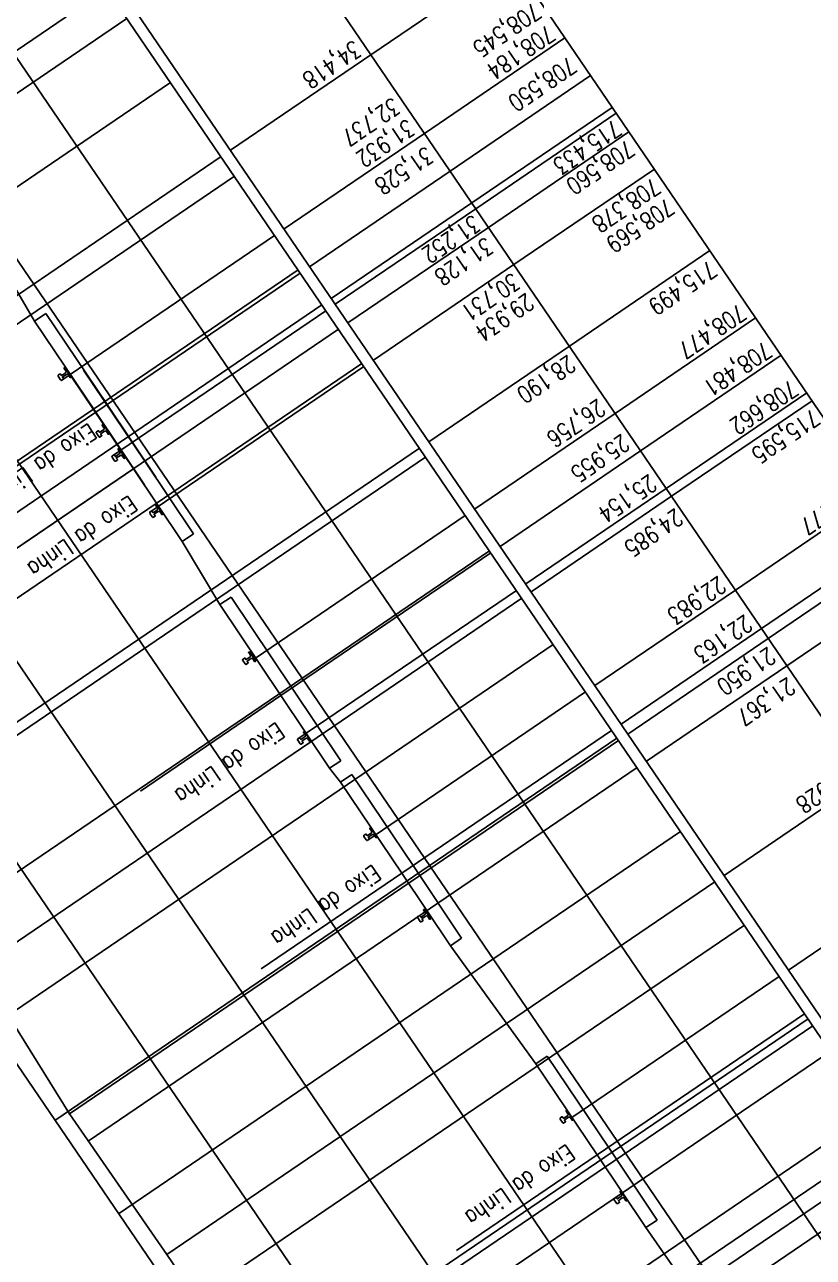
# Model space of a CAD drawing. Header units: metres. Extents: x 298520 to 308411, y 7433745 to 7450750.
# Drawn here: x 308134.03 to 308147.95, y 7433903.44 to 7433925.2 of the extents above; entities that cross this region are included whole.
import ezdxf

# ---------------------------------------------------------------- set-up
doc = ezdxf.new("R2010")
doc.units = ezdxf.units.M
doc.header["$LTSCALE"] = 10
doc.linetypes.add('CONTINUO', pattern=[0])
doc.linetypes.add('TRACO-PONTO', pattern=[9.4, 8, -0.7, 0, -0.7])
doc.layers.get('0').update_dxf_attribs({"color": 45})
doc.layers.add('_PT_SECAO', color=45, linetype='CONTINUO')
doc.layers.add('PERFIL_VIADUTO', color=45, linetype='CONTINUO')
doc.styles.add('ROMANS', font='romans', dxfattribs={"height": 0.2})
doc.styles.get("Standard").update_dxf_attribs({"font": 'simplex.shx'})

# ---------------------------------------------------------------- blocks, each defined once
blk = doc.blocks.new('SIMB_PONTO')
at = {"color": 0}
blk.add_point((0, 0), dxfattribs=at)
for tag in ['desc:', 'cota:', 'pto:']:
    blk.add_attdef(tag, (0, 0), '', height=1)

msp = doc.modelspace()

# ---------------------------------------------------------------- linework, layer by layer
at = {"layer": 'PERFIL_VIADUTO', "linetype": 'CONTINUO', "flags": 128}
for points in [[(308162.732, 7433896.815), (308138.706, 7433932.119)], [(308160.252, 7433895.127), (308136.226, 7433930.431)], [(308157.772, 7433893.44), (308133.746, 7433928.743)], [(308156.864, 7433894.418), (308133.918, 7433928.134)], [(308155.21, 7433893.293), (308132.265, 7433927.009)], [(308140.145, 7433924.673), (308142.625, 7433926.36)], [(308135.484, 7433925.833), (308125.564, 7433919.082)], [(308153.557, 7433892.168), (308130.612, 7433925.884)], [(308135.288, 7433918.36), (308135.288, 7433918.36), (308134.208, 7433919.967), (308131.08, 7433925.336), (308130.787, 7433925.865)], [(308126.469, 7433918.935), (308135.839, 7433925.312)], [(308141.091, 7433923.283), (308143.571, 7433924.971)], [(308151.903, 7433891.043), (308128.958, 7433924.759)], [(308137.665, 7433922.985), (308140.145, 7433924.673)], [(308141.544, 7433922.617), (308144.024, 7433924.305)], [(308136.609, 7433924.18), (308126.689, 7433917.429)], [(308150.25, 7433889.917), (308127.305, 7433923.633)], [(308141.926, 7433922.055), (308144.406, 7433923.743)], [(308141.996, 7433921.953), (308144.476, 7433923.641)], [(308138.611, 7433921.595), (308141.091, 7433923.283)], [(308142.219, 7433921.624), (308144.699, 7433923.312)], [(308128.095, 7433916.472), (308137.499, 7433922.872)], [(308148.597, 7433888.792), (308125.651, 7433922.508)], [(308137.735, 7433922.527), (308127.814, 7433915.775)], [(308139.063, 7433920.929), (308141.544, 7433922.617)], [(308142.668, 7433920.966), (308145.148, 7433922.653)], [(308139.446, 7433920.367), (308141.926, 7433922.055)], [(308139.516, 7433920.265), (308141.996, 7433921.953)], [(308139.739, 7433919.937), (308142.219, 7433921.624)], [(308146.673, 7433888.965), (308145.284, 7433890.804), (308143.496, 7433893.337), (308141.758, 7433895.864), (308140.037, 7433898.403), (308138.274, 7433900.943), (308136.545, 7433903.486), (308134.822, 7433905.969), (308133.221, 7433908.55), (308131.497, 7433911.254), (308129.829, 7433913.822), (308128.095, 7433916.472), (308126.469, 7433918.935), (308124.801, 7433921.491)], [(308134.688, 7433918.925), (308138.445, 7433921.482)], [(308146.943, 7433887.667), (308123.998, 7433921.383)], [(308143.649, 7433919.524), (308146.129, 7433921.212)], [(308140.188, 7433919.278), (308142.668, 7433920.966)], [(308138.86, 7433920.873), (308128.939, 7433914.122)], [(308135.288, 7433918.36), (308138.898, 7433920.817)], [(308129.829, 7433913.822), (308139.281, 7433920.255)], [(308134.407, 7433920.1), (308134.208, 7433919.967)], [(308135.488, 7433918.493), (308134.407, 7433920.1)], [(308135.581, 7433917.587), (308139.35, 7433920.152)], [(308134.208, 7433919.967), (308135.288, 7433918.36)], [(308144.456, 7433918.338), (308146.936, 7433920.026)], [(308130.113, 7433913.385), (308139.574, 7433919.824)], [(308141.169, 7433917.836), (308143.649, 7433919.524)], [(308139.985, 7433919.22), (308130.065, 7433912.468)], [(308144.906, 7433917.676), (308147.387, 7433919.364)], [(308134.63, 7433919.018), (308134.628, 7433919.017), (308134.627, 7433919.015), (308134.626, 7433919.014), (308134.625, 7433919.013), (308134.624, 7433919.011), (308134.623, 7433919.01), (308134.623, 7433919.008), (308134.622, 7433919.006), (308134.622, 7433919.005), (308134.622, 7433919.003), (308134.622, 7433919.001), (308134.622, 7433918.999), (308134.623, 7433918.998), (308134.624, 7433918.996), (308134.624, 7433918.995)], [(308134.625, 7433918.993), (308134.666, 7433918.932)], [(308134.63, 7433919.018), (308134.655, 7433919.034)], [(308134.664, 7433919.033), (308134.664, 7433919.033), (308134.664, 7433919.034), (308134.663, 7433919.034), (308134.663, 7433919.034), (308134.662, 7433919.035), (308134.661, 7433919.035), (308134.661, 7433919.035), (308134.66, 7433919.035), (308134.659, 7433919.036), (308134.659, 7433919.036), (308134.658, 7433919.036), (308134.657, 7433919.035), (308134.657, 7433919.035), (308134.656, 7433919.035), (308134.655, 7433919.035)], [(308134.664, 7433919.033), (308134.678, 7433919.012)], [(308134.678, 7433919.012), (308134.679, 7433919.011), (308134.679, 7433919.011), (308134.68, 7433919.01), (308134.68, 7433919.01), (308134.681, 7433919.01), (308134.681, 7433919.009), (308134.682, 7433919.009), (308134.683, 7433919.009), (308134.683, 7433919.009), (308134.684, 7433919.009), (308134.684, 7433919.009), (308134.685, 7433919.009), (308134.686, 7433919.009), (308134.686, 7433919.009), (308134.687, 7433919.01)], [(308134.687, 7433919.01), (308134.752, 7433919.053)], [(308134.705, 7433918.983), (308134.77, 7433919.026)], [(308134.731, 7433919.142), (308134.731, 7433919.141), (308134.73, 7433919.141), (308134.73, 7433919.14), (308134.729, 7433919.14), (308134.729, 7433919.139), (308134.729, 7433919.138), (308134.729, 7433919.138), (308134.728, 7433919.137), (308134.728, 7433919.136), (308134.728, 7433919.136), (308134.728, 7433919.135), (308134.728, 7433919.134), (308134.729, 7433919.133), (308134.729, 7433919.133), (308134.729, 7433919.132)], [(308134.729, 7433919.132), (308134.759, 7433919.088)], [(308134.731, 7433919.142), (308134.744, 7433919.15)], [(308134.744, 7433919.15), (308134.856, 7433918.981)], [(308134.752, 7433919.053), (308134.754, 7433919.055), (308134.756, 7433919.056), (308134.757, 7433919.058), (308134.759, 7433919.06), (308134.76, 7433919.062), (308134.761, 7433919.065), (308134.762, 7433919.067), (308134.763, 7433919.069), (308134.763, 7433919.072), (308134.763, 7433919.074), (308134.763, 7433919.077), (308134.762, 7433919.079), (308134.762, 7433919.082), (308134.761, 7433919.084), (308134.76, 7433919.086)], [(308134.805, 7433919.019), (308134.803, 7433919.021), (308134.802, 7433919.023), (308134.8, 7433919.025), (308134.798, 7433919.026), (308134.796, 7433919.027), (308134.793, 7433919.028), (308134.791, 7433919.029), (308134.788, 7433919.03), (308134.786, 7433919.03), (308134.783, 7433919.03), (308134.781, 7433919.03), (308134.778, 7433919.03), (308134.776, 7433919.029), (308134.774, 7433919.028), (308134.771, 7433919.027)], [(308134.805, 7433919.019), (308134.834, 7433918.975)], [(308136.154, 7433917.494), (308135.074, 7433919.101)], [(308136.245, 7433916.595), (308140.022, 7433919.165)], [(308134.666, 7433918.932), (308134.667, 7433918.93), (308134.669, 7433918.929), (308134.67, 7433918.928), (308134.671, 7433918.927), (308134.673, 7433918.926), (308134.674, 7433918.925), (308134.676, 7433918.925), (308134.678, 7433918.924), (308134.679, 7433918.924), (308134.681, 7433918.924), (308134.683, 7433918.924), (308134.685, 7433918.924), (308134.686, 7433918.925), (308134.688, 7433918.925), (308134.689, 7433918.926)], [(308134.69, 7433918.927), (308134.716, 7433918.944)], [(308134.705, 7433918.983), (308134.705, 7433918.982), (308134.704, 7433918.982), (308134.704, 7433918.981), (308134.704, 7433918.981), (308134.703, 7433918.98), (308134.703, 7433918.98), (308134.703, 7433918.979), (308134.703, 7433918.979), (308134.703, 7433918.978), (308134.703, 7433918.977), (308134.703, 7433918.977), (308134.703, 7433918.976), (308134.703, 7433918.976), (308134.703, 7433918.975), (308134.703, 7433918.974)], [(308134.704, 7433918.974), (308134.718, 7433918.953)], [(308134.715, 7433918.944), (308134.716, 7433918.944), (308134.716, 7433918.945), (308134.717, 7433918.945), (308134.717, 7433918.946), (308134.718, 7433918.947), (308134.718, 7433918.947), (308134.718, 7433918.948), (308134.718, 7433918.949), (308134.718, 7433918.949), (308134.718, 7433918.95), (308134.718, 7433918.951), (308134.718, 7433918.951), (308134.718, 7433918.952), (308134.718, 7433918.953), (308134.718, 7433918.953)], [(308134.834, 7433918.975), (308134.834, 7433918.975), (308134.835, 7433918.974), (308134.835, 7433918.974), (308134.836, 7433918.973), (308134.837, 7433918.973), (308134.837, 7433918.973), (308134.838, 7433918.972), (308134.839, 7433918.972), (308134.839, 7433918.972), (308134.84, 7433918.972), (308134.841, 7433918.972), (308134.842, 7433918.972), (308134.842, 7433918.972), (308134.843, 7433918.973), (308134.844, 7433918.973)], [(308134.844, 7433918.973), (308134.856, 7433918.981)], [(308134.874, 7433918.968), (308135.954, 7433917.361)], [(308145.357, 7433917.014), (308147.837, 7433918.702)], [(308145.452, 7433916.874), (308147.932, 7433918.562)], [(308136.146, 7433917.076), (308135.288, 7433918.36)], [(308135.488, 7433918.493), (308136.346, 7433917.21)], [(308135.406, 7433918.139), (308135.405, 7433918.138), (308135.405, 7433918.138), (308135.404, 7433918.137), (308135.404, 7433918.137), (308135.404, 7433918.136), (308135.403, 7433918.135), (308135.403, 7433918.135), (308135.403, 7433918.134), (308135.403, 7433918.133), (308135.403, 7433918.132), (308135.403, 7433918.132), (308135.403, 7433918.131), (308135.403, 7433918.13), (308135.403, 7433918.13), (308135.404, 7433918.129)], [(308135.404, 7433918.129), (308135.433, 7433918.085)], [(308135.406, 7433918.139), (308135.418, 7433918.147)], [(308135.418, 7433918.147), (308135.531, 7433917.978)], [(308141.976, 7433916.65), (308144.456, 7433918.338)], [(308135.304, 7433918.014), (308135.303, 7433918.013), (308135.302, 7433918.012), (308135.3, 7433918.011), (308135.299, 7433918.01), (308135.299, 7433918.008), (308135.298, 7433918.006), (308135.297, 7433918.005), (308135.297, 7433918.003), (308135.297, 7433918.001), (308135.297, 7433918), (308135.297, 7433917.998), (308135.297, 7433917.996), (308135.297, 7433917.995), (308135.298, 7433917.993), (308135.299, 7433917.991)], [(308135.299, 7433917.99), (308135.341, 7433917.928)], [(308135.304, 7433918.014), (308135.33, 7433918.031)], [(308135.339, 7433918.029), (308135.339, 7433918.03), (308135.338, 7433918.03), (308135.338, 7433918.031), (308135.337, 7433918.031), (308135.336, 7433918.032), (308135.336, 7433918.032), (308135.335, 7433918.032), (308135.335, 7433918.032), (308135.334, 7433918.032), (308135.333, 7433918.032), (308135.333, 7433918.032), (308135.332, 7433918.032), (308135.331, 7433918.032), (308135.331, 7433918.032), (308135.33, 7433918.032)], [(308135.339, 7433918.029), (308135.353, 7433918.009)], [(308135.341, 7433917.928), (308135.342, 7433917.927), (308135.343, 7433917.926), (308135.344, 7433917.925), (308135.346, 7433917.924), (308135.347, 7433917.923), (308135.349, 7433917.922), (308135.35, 7433917.921), (308135.352, 7433917.921), (308135.354, 7433917.921), (308135.356, 7433917.921), (308135.357, 7433917.921), (308135.359, 7433917.921), (308135.361, 7433917.922), (308135.362, 7433917.922), (308135.364, 7433917.923)], [(308135.353, 7433918.009), (308135.353, 7433918.008), (308135.354, 7433918.008), (308135.354, 7433918.007), (308135.355, 7433918.007), (308135.355, 7433918.006), (308135.356, 7433918.006), (308135.356, 7433918.006), (308135.357, 7433918.006), (308135.358, 7433918.006), (308135.358, 7433918.006), (308135.359, 7433918.006), (308135.359, 7433918.006), (308135.36, 7433918.006), (308135.361, 7433918.006), (308135.361, 7433918.007)], [(308135.362, 7433918.007), (308135.426, 7433918.05)], [(308135.365, 7433917.924), (308135.39, 7433917.941)], [(308135.38, 7433917.98), (308135.379, 7433917.979), (308135.379, 7433917.979), (308135.378, 7433917.978), (308135.378, 7433917.978), (308135.378, 7433917.977), (308135.377, 7433917.977), (308135.377, 7433917.976), (308135.377, 7433917.976), (308135.377, 7433917.975), (308135.377, 7433917.974), (308135.377, 7433917.974), (308135.377, 7433917.973), (308135.377, 7433917.972), (308135.378, 7433917.972), (308135.378, 7433917.971)], [(308135.378, 7433917.971), (308135.392, 7433917.95)], [(308135.38, 7433917.98), (308135.444, 7433918.023)], [(308135.39, 7433917.941), (308135.391, 7433917.941), (308135.391, 7433917.941), (308135.392, 7433917.942), (308135.392, 7433917.943), (308135.392, 7433917.943), (308135.393, 7433917.944), (308135.393, 7433917.944), (308135.393, 7433917.945), (308135.393, 7433917.946), (308135.393, 7433917.946), (308135.393, 7433917.947), (308135.393, 7433917.948), (308135.393, 7433917.948), (308135.393, 7433917.949), (308135.392, 7433917.95)], [(308135.426, 7433918.05), (308135.428, 7433918.052), (308135.43, 7433918.053), (308135.432, 7433918.055), (308135.433, 7433918.057), (308135.435, 7433918.059), (308135.436, 7433918.062), (308135.436, 7433918.064), (308135.437, 7433918.066), (308135.437, 7433918.069), (308135.437, 7433918.071), (308135.437, 7433918.074), (308135.437, 7433918.076), (308135.436, 7433918.079), (308135.435, 7433918.081), (308135.434, 7433918.083)], [(308135.479, 7433918.016), (308135.478, 7433918.018), (308135.476, 7433918.02), (308135.474, 7433918.021), (308135.472, 7433918.023), (308135.47, 7433918.024), (308135.468, 7433918.025), (308135.465, 7433918.026), (308135.463, 7433918.027), (308135.461, 7433918.027), (308135.458, 7433918.027), (308135.455, 7433918.027), (308135.453, 7433918.026), (308135.451, 7433918.026), (308135.448, 7433918.025), (308135.446, 7433918.024)], [(308135.479, 7433918.016), (308135.509, 7433917.972)], [(308135.509, 7433917.972), (308135.509, 7433917.972), (308135.509, 7433917.971), (308135.51, 7433917.971), (308135.511, 7433917.97), (308135.511, 7433917.97), (308135.512, 7433917.97), (308135.513, 7433917.969), (308135.513, 7433917.969), (308135.514, 7433917.969), (308135.515, 7433917.969), (308135.515, 7433917.969), (308135.516, 7433917.969), (308135.517, 7433917.969), (308135.517, 7433917.97), (308135.518, 7433917.97)], [(308135.518, 7433917.97), (308135.531, 7433917.978)], [(308131.497, 7433911.254), (308141.003, 7433917.723)], [(308135.683, 7433917.711), (308135.683, 7433917.711), (308135.682, 7433917.711), (308135.682, 7433917.71), (308135.681, 7433917.709), (308135.681, 7433917.709), (308135.681, 7433917.708), (308135.68, 7433917.708), (308135.68, 7433917.707), (308135.68, 7433917.706), (308135.68, 7433917.705), (308135.68, 7433917.705), (308135.68, 7433917.704), (308135.681, 7433917.703), (308135.681, 7433917.703), (308135.681, 7433917.702)], [(308135.711, 7433917.658), (308135.681, 7433917.702)], [(308135.683, 7433917.711), (308135.696, 7433917.72)], [(308135.808, 7433917.551), (308135.696, 7433917.72)], [(308141.11, 7433917.566), (308131.19, 7433910.815)], [(308135.582, 7433917.587), (308135.58, 7433917.586), (308135.579, 7433917.585), (308135.578, 7433917.584), (308135.577, 7433917.582), (308135.576, 7433917.581), (308135.575, 7433917.579), (308135.575, 7433917.578), (308135.574, 7433917.576), (308135.574, 7433917.574), (308135.574, 7433917.573), (308135.574, 7433917.571), (308135.574, 7433917.569), (308135.575, 7433917.568), (308135.575, 7433917.566), (308135.576, 7433917.564)], [(308135.618, 7433917.501), (308135.577, 7433917.563)], [(308135.582, 7433917.587), (308135.607, 7433917.604)], [(308135.616, 7433917.602), (308135.616, 7433917.603), (308135.615, 7433917.603), (308135.615, 7433917.604), (308135.614, 7433917.604), (308135.614, 7433917.605), (308135.613, 7433917.605), (308135.613, 7433917.605), (308135.612, 7433917.605), (308135.611, 7433917.605), (308135.611, 7433917.605), (308135.61, 7433917.605), (308135.609, 7433917.605), (308135.609, 7433917.605), (308135.608, 7433917.605), (308135.607, 7433917.605)], [(308135.63, 7433917.581), (308135.616, 7433917.602)], [(308135.618, 7433917.501), (308135.619, 7433917.5), (308135.62, 7433917.499), (308135.622, 7433917.498), (308135.623, 7433917.497), (308135.625, 7433917.496), (308135.626, 7433917.495), (308135.628, 7433917.494), (308135.629, 7433917.494), (308135.631, 7433917.494), (308135.633, 7433917.494), (308135.635, 7433917.494), (308135.636, 7433917.494), (308135.638, 7433917.495), (308135.64, 7433917.495), (308135.641, 7433917.496)], [(308135.63, 7433917.581), (308135.631, 7433917.581), (308135.631, 7433917.581), (308135.632, 7433917.58), (308135.632, 7433917.58), (308135.633, 7433917.579), (308135.633, 7433917.579), (308135.634, 7433917.579), (308135.634, 7433917.579), (308135.635, 7433917.579), (308135.636, 7433917.579), (308135.636, 7433917.579), (308135.637, 7433917.579), (308135.637, 7433917.579), (308135.638, 7433917.579), (308135.639, 7433917.58)], [(308135.639, 7433917.58), (308135.704, 7433917.623)], [(308135.642, 7433917.497), (308135.668, 7433917.514)], [(308135.657, 7433917.553), (308135.657, 7433917.552), (308135.656, 7433917.552), (308135.656, 7433917.551), (308135.655, 7433917.551), (308135.655, 7433917.55), (308135.655, 7433917.55), (308135.655, 7433917.549), (308135.654, 7433917.548), (308135.654, 7433917.548), (308135.654, 7433917.547), (308135.654, 7433917.547), (308135.655, 7433917.546), (308135.655, 7433917.545), (308135.655, 7433917.545), (308135.655, 7433917.544)], [(308135.669, 7433917.523), (308135.655, 7433917.544)], [(308135.657, 7433917.553), (308135.722, 7433917.596)], [(308135.668, 7433917.514), (308135.668, 7433917.514), (308135.669, 7433917.514), (308135.669, 7433917.515), (308135.669, 7433917.515), (308135.67, 7433917.516), (308135.67, 7433917.517), (308135.67, 7433917.517), (308135.67, 7433917.518), (308135.671, 7433917.519), (308135.671, 7433917.519), (308135.671, 7433917.52), (308135.67, 7433917.521), (308135.67, 7433917.521), (308135.67, 7433917.522), (308135.67, 7433917.523)], [(308135.704, 7433917.623), (308135.706, 7433917.624), (308135.708, 7433917.626), (308135.709, 7433917.628), (308135.711, 7433917.63), (308135.712, 7433917.632), (308135.713, 7433917.635), (308135.714, 7433917.637), (308135.714, 7433917.639), (308135.715, 7433917.642), (308135.715, 7433917.644), (308135.715, 7433917.647), (308135.714, 7433917.649), (308135.714, 7433917.652), (308135.713, 7433917.654), (308135.712, 7433917.656)], [(308135.757, 7433917.589), (308135.755, 7433917.591), (308135.753, 7433917.593), (308135.752, 7433917.594), (308135.75, 7433917.596), (308135.747, 7433917.597), (308135.745, 7433917.598), (308135.743, 7433917.599), (308135.74, 7433917.6), (308135.738, 7433917.6), (308135.735, 7433917.6), (308135.733, 7433917.6), (308135.73, 7433917.599), (308135.728, 7433917.599), (308135.726, 7433917.598), (308135.723, 7433917.597)], [(308135.786, 7433917.545), (308135.757, 7433917.589)], [(308135.786, 7433917.545), (308135.786, 7433917.545), (308135.787, 7433917.544), (308135.787, 7433917.544), (308135.788, 7433917.543), (308135.789, 7433917.543), (308135.789, 7433917.542), (308135.79, 7433917.542), (308135.791, 7433917.542), (308135.791, 7433917.542), (308135.792, 7433917.542), (308135.793, 7433917.542), (308135.793, 7433917.542), (308135.794, 7433917.542), (308135.795, 7433917.543), (308135.795, 7433917.543)], [(308135.796, 7433917.543), (308135.808, 7433917.551)], [(308136.154, 7433917.494), (308137.012, 7433916.21)], [(308142.426, 7433915.988), (308144.906, 7433917.676)], [(308136.813, 7433916.077), (308135.954, 7433917.361)], [(308142.877, 7433915.326), (308145.357, 7433917.014)], [(308142.972, 7433915.186), (308145.452, 7433916.874)], [(308146.579, 7433915.219), (308149.059, 7433916.907)], [(308136.248, 7433916.597), (308136.273, 7433916.614)], [(308136.283, 7433916.612), (308136.282, 7433916.612), (308136.282, 7433916.613), (308136.281, 7433916.613), (308136.281, 7433916.614), (308136.28, 7433916.614), (308136.279, 7433916.614), (308136.279, 7433916.614), (308136.278, 7433916.615), (308136.277, 7433916.615), (308136.277, 7433916.615), (308136.276, 7433916.615), (308136.275, 7433916.615), (308136.275, 7433916.614), (308136.274, 7433916.614), (308136.273, 7433916.614)], [(308136.297, 7433916.591), (308136.283, 7433916.612)], [(308136.305, 7433916.589), (308136.37, 7433916.632)], [(308136.323, 7433916.562), (308136.388, 7433916.605)], [(308136.349, 7433916.721), (308136.349, 7433916.72), (308136.348, 7433916.72), (308136.348, 7433916.719), (308136.347, 7433916.719), (308136.347, 7433916.718), (308136.347, 7433916.717), (308136.347, 7433916.717), (308136.346, 7433916.716), (308136.346, 7433916.715), (308136.346, 7433916.715), (308136.346, 7433916.714), (308136.346, 7433916.713), (308136.347, 7433916.713), (308136.347, 7433916.712), (308136.347, 7433916.711)], [(308136.377, 7433916.667), (308136.348, 7433916.711)], [(308136.349, 7433916.721), (308136.362, 7433916.729)], [(308136.474, 7433916.561), (308136.362, 7433916.729)], [(308136.37, 7433916.632), (308136.372, 7433916.634), (308136.374, 7433916.635), (308136.375, 7433916.637), (308136.377, 7433916.639), (308136.378, 7433916.642), (308136.379, 7433916.644), (308136.38, 7433916.646), (308136.381, 7433916.649), (308136.381, 7433916.651), (308136.381, 7433916.654), (308136.381, 7433916.656), (308136.38, 7433916.659), (308136.38, 7433916.661), (308136.379, 7433916.663), (308136.378, 7433916.666)], [(308136.423, 7433916.598), (308136.421, 7433916.6), (308136.42, 7433916.602), (308136.418, 7433916.604), (308136.416, 7433916.605), (308136.414, 7433916.606), (308136.411, 7433916.607), (308136.409, 7433916.608), (308136.407, 7433916.609), (308136.404, 7433916.609), (308136.402, 7433916.609), (308136.399, 7433916.609), (308136.397, 7433916.609), (308136.394, 7433916.608), (308136.392, 7433916.607), (308136.39, 7433916.606)], [(308136.452, 7433916.554), (308136.423, 7433916.598)], [(308136.248, 7433916.597), (308136.246, 7433916.596), (308136.245, 7433916.594), (308136.244, 7433916.593), (308136.243, 7433916.592), (308136.242, 7433916.59), (308136.241, 7433916.589), (308136.241, 7433916.587), (308136.24, 7433916.585), (308136.24, 7433916.584), (308136.24, 7433916.582), (308136.24, 7433916.58), (308136.24, 7433916.578), (308136.241, 7433916.577), (308136.242, 7433916.575), (308136.242, 7433916.574)], [(308136.284, 7433916.511), (308136.243, 7433916.573)], [(308136.284, 7433916.511), (308136.285, 7433916.509), (308136.287, 7433916.508), (308136.288, 7433916.507), (308136.289, 7433916.506), (308136.291, 7433916.505), (308136.292, 7433916.504), (308136.294, 7433916.504), (308136.296, 7433916.503), (308136.297, 7433916.503), (308136.299, 7433916.503), (308136.301, 7433916.503), (308136.303, 7433916.503), (308136.304, 7433916.504), (308136.306, 7433916.504), (308136.307, 7433916.505)], [(308136.297, 7433916.591), (308136.297, 7433916.59), (308136.297, 7433916.59), (308136.298, 7433916.589), (308136.298, 7433916.589), (308136.299, 7433916.589), (308136.299, 7433916.588), (308136.3, 7433916.588), (308136.301, 7433916.588), (308136.301, 7433916.588), (308136.302, 7433916.588), (308136.302, 7433916.588), (308136.303, 7433916.588), (308136.304, 7433916.588), (308136.304, 7433916.589), (308136.305, 7433916.589)], [(308136.308, 7433916.506), (308136.334, 7433916.523)], [(308136.323, 7433916.562), (308136.323, 7433916.561), (308136.322, 7433916.561), (308136.322, 7433916.561), (308136.322, 7433916.56), (308136.321, 7433916.56), (308136.321, 7433916.559), (308136.321, 7433916.558), (308136.321, 7433916.558), (308136.321, 7433916.557), (308136.321, 7433916.557), (308136.321, 7433916.556), (308136.321, 7433916.555), (308136.321, 7433916.555), (308136.321, 7433916.554), (308136.321, 7433916.554)], [(308136.336, 7433916.532), (308136.322, 7433916.553)], [(308136.334, 7433916.523), (308136.334, 7433916.523), (308136.335, 7433916.524), (308136.335, 7433916.524), (308136.336, 7433916.525), (308136.336, 7433916.525), (308136.336, 7433916.526), (308136.336, 7433916.527), (308136.337, 7433916.527), (308136.337, 7433916.528), (308136.337, 7433916.529), (308136.337, 7433916.529), (308136.337, 7433916.53), (308136.336, 7433916.531), (308136.336, 7433916.531), (308136.336, 7433916.532)], [(308136.452, 7433916.554), (308136.452, 7433916.554), (308136.453, 7433916.553), (308136.454, 7433916.553), (308136.454, 7433916.552), (308136.455, 7433916.552), (308136.455, 7433916.552), (308136.456, 7433916.552), (308136.457, 7433916.551), (308136.457, 7433916.551), (308136.458, 7433916.551), (308136.459, 7433916.551), (308136.46, 7433916.551), (308136.46, 7433916.552), (308136.461, 7433916.552), (308136.462, 7433916.552)], [(308136.462, 7433916.552), (308136.474, 7433916.561)], [(308138.11, 7433914.018), (308141.81, 7433916.538)], [(308137.012, 7433916.21), (308136.813, 7433916.077)], [(308147.04, 7433914.541), (308149.52, 7433916.229)], [(308137.476, 7433914.961), (308136.813, 7433916.077)], [(308147.16, 7433914.365), (308149.64, 7433916.053)], [(308142.236, 7433915.913), (308132.315, 7433909.161)], [(308138.556, 7433913.355), (308142.261, 7433915.876)], [(308147.488, 7433913.883), (308149.968, 7433915.571)], [(308137.676, 7433915.095), (308137.476, 7433914.961)], [(308138.756, 7433913.488), (308137.676, 7433915.095)], [(308138.857, 7433912.591), (308142.712, 7433915.213)], [(308144.098, 7433913.531), (308146.579, 7433915.219)], [(308133.221, 7433908.55), (308142.807, 7433915.074)], [(308137.476, 7433914.961), (308138.556, 7433913.355)], [(308144.56, 7433912.853), (308147.04, 7433914.541)], [(308143.361, 7433914.259), (308133.44, 7433907.508)], [(308144.68, 7433912.677), (308147.16, 7433914.365)], [(308137.888, 7433914.001), (308137.887, 7433914), (308137.885, 7433913.998), (308137.884, 7433913.997), (308137.883, 7433913.996), (308137.882, 7433913.994), (308137.882, 7433913.993), (308137.881, 7433913.991), (308137.881, 7433913.989), (308137.88, 7433913.988), (308137.88, 7433913.986), (308137.88, 7433913.984), (308137.881, 7433913.982), (308137.881, 7433913.981), (308137.882, 7433913.979), (308137.883, 7433913.978)], [(308137.888, 7433914.001), (308137.913, 7433914.018)], [(308137.923, 7433914.016), (308137.922, 7433914.016), (308137.922, 7433914.017), (308137.921, 7433914.017), (308137.921, 7433914.018), (308137.92, 7433914.018), (308137.92, 7433914.018), (308137.919, 7433914.018), (308137.918, 7433914.019), (308137.918, 7433914.019), (308137.917, 7433914.019), (308137.916, 7433914.019), (308137.916, 7433914.018), (308137.915, 7433914.018), (308137.914, 7433914.018), (308137.914, 7433914.018)], [(308137.923, 7433914.016), (308137.937, 7433913.995)], [(308137.937, 7433913.995), (308137.937, 7433913.994), (308137.938, 7433913.994), (308137.938, 7433913.993), (308137.938, 7433913.993), (308137.939, 7433913.993), (308137.94, 7433913.992), (308137.94, 7433913.992), (308137.941, 7433913.992), (308137.941, 7433913.992), (308137.942, 7433913.992), (308137.943, 7433913.992), (308137.943, 7433913.992), (308137.944, 7433913.992), (308137.944, 7433913.992), (308137.945, 7433913.993)], [(308137.945, 7433913.993), (308138.01, 7433914.036)], [(308137.964, 7433913.966), (308138.028, 7433914.009)], [(308137.99, 7433914.125), (308137.989, 7433914.124), (308137.989, 7433914.124), (308137.988, 7433914.123), (308137.988, 7433914.123), (308137.987, 7433914.122), (308137.987, 7433914.121), (308137.987, 7433914.121), (308137.987, 7433914.12), (308137.987, 7433914.119), (308137.987, 7433914.119), (308137.987, 7433914.118), (308137.987, 7433914.117), (308137.987, 7433914.117), (308137.987, 7433914.116), (308137.987, 7433914.115)], [(308137.988, 7433914.115), (308138.017, 7433914.071)], [(308137.99, 7433914.125), (308138.002, 7433914.133)], [(308138.002, 7433914.133), (308138.114, 7433913.965)], [(308138.01, 7433914.036), (308138.012, 7433914.038), (308138.014, 7433914.039), (308138.016, 7433914.041), (308138.017, 7433914.043), (308138.018, 7433914.045), (308138.019, 7433914.048), (308138.02, 7433914.05), (308138.021, 7433914.053), (308138.021, 7433914.055), (308138.021, 7433914.058), (308138.021, 7433914.06), (308138.021, 7433914.063), (308138.02, 7433914.065), (308138.019, 7433914.067), (308138.018, 7433914.07)], [(308138.063, 7433914.002), (308138.062, 7433914.004), (308138.06, 7433914.006), (308138.058, 7433914.008), (308138.056, 7433914.009), (308138.054, 7433914.01), (308138.052, 7433914.011), (308138.049, 7433914.012), (308138.047, 7433914.013), (308138.044, 7433914.013), (308138.042, 7433914.013), (308138.039, 7433914.013), (308138.037, 7433914.013), (308138.034, 7433914.012), (308138.032, 7433914.011), (308138.03, 7433914.01)], [(308138.063, 7433914.002), (308138.092, 7433913.958)], [(308137.883, 7433913.977), (308137.925, 7433913.915)], [(308137.925, 7433913.915), (308137.926, 7433913.913), (308137.927, 7433913.912), (308137.928, 7433913.911), (308137.929, 7433913.91), (308137.931, 7433913.909), (308137.933, 7433913.908), (308137.934, 7433913.908), (308137.936, 7433913.907), (308137.938, 7433913.907), (308137.939, 7433913.907), (308137.941, 7433913.907), (308137.943, 7433913.907), (308137.944, 7433913.908), (308137.946, 7433913.908), (308137.948, 7433913.909)], [(308137.949, 7433913.91), (308137.974, 7433913.927)], [(308137.964, 7433913.966), (308137.963, 7433913.965), (308137.963, 7433913.965), (308137.962, 7433913.965), (308137.962, 7433913.964), (308137.961, 7433913.963), (308137.961, 7433913.963), (308137.961, 7433913.962), (308137.961, 7433913.962), (308137.961, 7433913.961), (308137.961, 7433913.961), (308137.961, 7433913.96), (308137.961, 7433913.959), (308137.961, 7433913.959), (308137.961, 7433913.958), (308137.962, 7433913.958)], [(308137.962, 7433913.957), (308137.976, 7433913.936)], [(308137.974, 7433913.927), (308137.974, 7433913.927), (308137.975, 7433913.928), (308137.975, 7433913.928), (308137.976, 7433913.929), (308137.976, 7433913.929), (308137.976, 7433913.93), (308137.977, 7433913.931), (308137.977, 7433913.931), (308137.977, 7433913.932), (308137.977, 7433913.933), (308137.977, 7433913.933), (308137.977, 7433913.934), (308137.977, 7433913.935), (308137.976, 7433913.935), (308137.976, 7433913.936)], [(308138.092, 7433913.958), (308138.093, 7433913.958), (308138.093, 7433913.957), (308138.094, 7433913.957), (308138.094, 7433913.956), (308138.095, 7433913.956), (308138.096, 7433913.956), (308138.096, 7433913.955), (308138.097, 7433913.955), (308138.098, 7433913.955), (308138.098, 7433913.955), (308138.099, 7433913.955), (308138.1, 7433913.955), (308138.1, 7433913.956), (308138.101, 7433913.956), (308138.102, 7433913.956)], [(308138.102, 7433913.956), (308138.114, 7433913.965)], [(308145.008, 7433912.195), (308147.488, 7433913.883)], [(308139.415, 7433912.071), (308138.556, 7433913.355)], [(308138.756, 7433913.488), (308139.614, 7433912.204)], [(308140.088, 7433910.802), (308143.933, 7433913.419)], [(308138.96, 7433912.715), (308138.96, 7433912.715), (308138.959, 7433912.715), (308138.959, 7433912.714), (308138.958, 7433912.713), (308138.958, 7433912.713), (308138.958, 7433912.712), (308138.957, 7433912.711), (308138.957, 7433912.711), (308138.957, 7433912.71), (308138.957, 7433912.709), (308138.957, 7433912.709), (308138.957, 7433912.708), (308138.958, 7433912.707), (308138.958, 7433912.707), (308138.958, 7433912.706)], [(308138.988, 7433912.662), (308138.958, 7433912.706)], [(308138.96, 7433912.715), (308138.973, 7433912.724)], [(308139.085, 7433912.555), (308138.973, 7433912.724)], [(308140.689, 7433910.219), (308144.394, 7433912.741)], [(308144.486, 7433912.606), (308134.565, 7433905.855)], [(308134.822, 7433905.969), (308144.514, 7433912.565)], [(308138.859, 7433912.591), (308138.857, 7433912.59), (308138.856, 7433912.589), (308138.855, 7433912.588), (308138.854, 7433912.586), (308138.853, 7433912.585), (308138.852, 7433912.583), (308138.852, 7433912.582), (308138.851, 7433912.58), (308138.851, 7433912.578), (308138.851, 7433912.577), (308138.851, 7433912.575), (308138.851, 7433912.573), (308138.852, 7433912.571), (308138.852, 7433912.57), (308138.853, 7433912.568)], [(308138.895, 7433912.505), (308138.854, 7433912.567)], [(308138.859, 7433912.591), (308138.884, 7433912.608)], [(308138.893, 7433912.606), (308138.893, 7433912.607), (308138.893, 7433912.607), (308138.892, 7433912.608), (308138.891, 7433912.608), (308138.891, 7433912.609), (308138.89, 7433912.609), (308138.89, 7433912.609), (308138.889, 7433912.609), (308138.888, 7433912.609), (308138.888, 7433912.609), (308138.887, 7433912.609), (308138.886, 7433912.609), (308138.886, 7433912.609), (308138.885, 7433912.609), (308138.884, 7433912.608)], [(308138.907, 7433912.585), (308138.893, 7433912.606)], [(308138.895, 7433912.505), (308138.896, 7433912.504), (308138.897, 7433912.503), (308138.899, 7433912.502), (308138.9, 7433912.501), (308138.902, 7433912.5), (308138.903, 7433912.499), (308138.905, 7433912.498), (308138.906, 7433912.498), (308138.908, 7433912.498), (308138.91, 7433912.498), (308138.912, 7433912.498), (308138.913, 7433912.498), (308138.915, 7433912.499), (308138.917, 7433912.499), (308138.918, 7433912.5)], [(308138.907, 7433912.585), (308138.908, 7433912.585), (308138.908, 7433912.584), (308138.909, 7433912.584), (308138.909, 7433912.584), (308138.91, 7433912.583), (308138.91, 7433912.583), (308138.911, 7433912.583), (308138.911, 7433912.583), (308138.912, 7433912.583), (308138.913, 7433912.583), (308138.913, 7433912.583), (308138.914, 7433912.583), (308138.914, 7433912.583), (308138.915, 7433912.583), (308138.916, 7433912.583)], [(308138.916, 7433912.584), (308138.981, 7433912.627)], [(308138.919, 7433912.501), (308138.945, 7433912.517)], [(308138.934, 7433912.556), (308138.934, 7433912.556), (308138.933, 7433912.556), (308138.933, 7433912.555), (308138.932, 7433912.555), (308138.932, 7433912.554), (308138.932, 7433912.554), (308138.932, 7433912.553), (308138.931, 7433912.552), (308138.931, 7433912.552), (308138.931, 7433912.551), (308138.931, 7433912.551), (308138.932, 7433912.55), (308138.932, 7433912.549), (308138.932, 7433912.549), (308138.932, 7433912.548)], [(308138.946, 7433912.527), (308138.932, 7433912.548)], [(308138.934, 7433912.556), (308138.999, 7433912.6)], [(308138.945, 7433912.517), (308138.945, 7433912.518), (308138.946, 7433912.518), (308138.946, 7433912.519), (308138.946, 7433912.519), (308138.947, 7433912.52), (308138.947, 7433912.521), (308138.947, 7433912.521), (308138.947, 7433912.522), (308138.948, 7433912.523), (308138.948, 7433912.523), (308138.948, 7433912.524), (308138.947, 7433912.525), (308138.947, 7433912.525), (308138.947, 7433912.526), (308138.947, 7433912.527)], [(308138.981, 7433912.627), (308138.983, 7433912.628), (308138.985, 7433912.63), (308138.986, 7433912.632), (308138.988, 7433912.634), (308138.989, 7433912.636), (308138.99, 7433912.638), (308138.991, 7433912.641), (308138.991, 7433912.643), (308138.992, 7433912.646), (308138.992, 7433912.648), (308138.992, 7433912.651), (308138.991, 7433912.653), (308138.991, 7433912.656), (308138.99, 7433912.658), (308138.989, 7433912.66)], [(308139.034, 7433912.593), (308139.032, 7433912.595), (308139.03, 7433912.597), (308139.029, 7433912.598), (308139.027, 7433912.6), (308139.024, 7433912.601), (308139.022, 7433912.602), (308139.02, 7433912.603), (308139.017, 7433912.604), (308139.015, 7433912.604), (308139.012, 7433912.604), (308139.01, 7433912.604), (308139.007, 7433912.603), (308139.005, 7433912.603), (308139.003, 7433912.602), (308139, 7433912.601)], [(308139.063, 7433912.549), (308139.034, 7433912.593)], [(308139.063, 7433912.549), (308139.063, 7433912.549), (308139.064, 7433912.548), (308139.064, 7433912.548), (308139.065, 7433912.547), (308139.066, 7433912.547), (308139.066, 7433912.546), (308139.067, 7433912.546), (308139.068, 7433912.546), (308139.068, 7433912.546), (308139.069, 7433912.546), (308139.07, 7433912.546), (308139.07, 7433912.546), (308139.071, 7433912.546), (308139.072, 7433912.547), (308139.072, 7433912.547)], [(308139.073, 7433912.547), (308139.085, 7433912.555)], [(308135.154, 7433905.49), (308144.842, 7433912.083)], [(308139.614, 7433912.204), (308139.415, 7433912.071)], [(308139.609, 7433911.826), (308139.415, 7433912.071)], [(308139.809, 7433911.959), (308139.609, 7433911.826)], [(308139.609, 7433911.826), (308140.689, 7433910.219)], [(308140.889, 7433910.353), (308139.809, 7433911.959)], [(308146.38, 7433910.179), (308148.86, 7433911.867)], [(308145.611, 7433910.953), (308135.691, 7433904.201)], [(308140.129, 7433911.017), (308140.128, 7433911.016), (308140.128, 7433911.016), (308140.127, 7433911.015), (308140.127, 7433911.015), (308140.127, 7433911.014), (308140.126, 7433911.013), (308140.126, 7433911.013), (308140.126, 7433911.012), (308140.126, 7433911.011), (308140.126, 7433911.011), (308140.126, 7433911.01), (308140.126, 7433911.009), (308140.126, 7433911.009), (308140.126, 7433911.008), (308140.127, 7433911.007)], [(308140.127, 7433911.007), (308140.156, 7433910.963)], [(308140.129, 7433911.017), (308140.141, 7433911.025)], [(308140.141, 7433911.025), (308140.254, 7433910.857)], [(308140.149, 7433910.928), (308140.151, 7433910.93), (308140.153, 7433910.931), (308140.155, 7433910.933), (308140.156, 7433910.935), (308140.158, 7433910.938), (308140.159, 7433910.94), (308140.16, 7433910.942), (308140.16, 7433910.945), (308140.16, 7433910.947), (308140.161, 7433910.95), (308140.16, 7433910.952), (308140.16, 7433910.955), (308140.159, 7433910.957), (308140.158, 7433910.959), (308140.157, 7433910.962)], [(308140.027, 7433910.893), (308140.026, 7433910.892), (308140.025, 7433910.89), (308140.023, 7433910.889), (308140.022, 7433910.888), (308140.022, 7433910.886), (308140.021, 7433910.885), (308140.02, 7433910.883), (308140.02, 7433910.881), (308140.02, 7433910.88), (308140.02, 7433910.878), (308140.02, 7433910.876), (308140.02, 7433910.874), (308140.02, 7433910.873), (308140.021, 7433910.871), (308140.022, 7433910.87)], [(308140.023, 7433910.869), (308140.064, 7433910.807)], [(308140.027, 7433910.893), (308140.053, 7433910.91)], [(308140.062, 7433910.908), (308140.062, 7433910.908), (308140.061, 7433910.909), (308140.061, 7433910.909), (308140.06, 7433910.91), (308140.06, 7433910.91), (308140.059, 7433910.91), (308140.058, 7433910.91), (308140.058, 7433910.911), (308140.057, 7433910.911), (308140.056, 7433910.911), (308140.056, 7433910.911), (308140.055, 7433910.911), (308140.054, 7433910.91), (308140.054, 7433910.91), (308140.053, 7433910.91)], [(308140.062, 7433910.908), (308140.076, 7433910.887)], [(308140.064, 7433910.807), (308140.065, 7433910.805), (308140.066, 7433910.804), (308140.067, 7433910.803), (308140.069, 7433910.802), (308140.07, 7433910.801), (308140.072, 7433910.8), (308140.073, 7433910.8), (308140.075, 7433910.799), (308140.077, 7433910.799), (308140.079, 7433910.799), (308140.08, 7433910.799), (308140.082, 7433910.799), (308140.084, 7433910.8), (308140.085, 7433910.801), (308140.087, 7433910.801)], [(308140.076, 7433910.887), (308140.076, 7433910.886), (308140.077, 7433910.886), (308140.077, 7433910.885), (308140.078, 7433910.885), (308140.078, 7433910.885), (308140.079, 7433910.884), (308140.079, 7433910.884), (308140.08, 7433910.884), (308140.081, 7433910.884), (308140.081, 7433910.884), (308140.082, 7433910.884), (308140.083, 7433910.884), (308140.083, 7433910.884), (308140.084, 7433910.885), (308140.084, 7433910.885)], [(308140.085, 7433910.885), (308140.149, 7433910.928)], [(308140.088, 7433910.802), (308140.113, 7433910.819)], [(308140.103, 7433910.858), (308140.102, 7433910.857), (308140.102, 7433910.857), (308140.101, 7433910.857), (308140.101, 7433910.856), (308140.101, 7433910.856), (308140.101, 7433910.855), (308140.1, 7433910.854), (308140.1, 7433910.854), (308140.1, 7433910.853), (308140.1, 7433910.853), (308140.1, 7433910.852), (308140.1, 7433910.851), (308140.1, 7433910.851), (308140.101, 7433910.85), (308140.101, 7433910.85)], [(308140.101, 7433910.849), (308140.115, 7433910.828)], [(308140.103, 7433910.858), (308140.168, 7433910.901)], [(308140.113, 7433910.819), (308140.114, 7433910.819), (308140.114, 7433910.82), (308140.115, 7433910.82), (308140.115, 7433910.821), (308140.115, 7433910.821), (308140.116, 7433910.822), (308140.116, 7433910.823), (308140.116, 7433910.823), (308140.116, 7433910.824), (308140.116, 7433910.825), (308140.116, 7433910.825), (308140.116, 7433910.826), (308140.116, 7433910.827), (308140.116, 7433910.827), (308140.115, 7433910.828)], [(308140.202, 7433910.894), (308140.201, 7433910.896), (308140.199, 7433910.898), (308140.197, 7433910.9), (308140.195, 7433910.901), (308140.193, 7433910.902), (308140.191, 7433910.903), (308140.188, 7433910.904), (308140.186, 7433910.905), (308140.184, 7433910.905), (308140.181, 7433910.905), (308140.179, 7433910.905), (308140.176, 7433910.905), (308140.174, 7433910.904), (308140.171, 7433910.903), (308140.169, 7433910.902)], [(308140.202, 7433910.894), (308140.232, 7433910.85)], [(308140.232, 7433910.85), (308140.232, 7433910.85), (308140.233, 7433910.849), (308140.233, 7433910.849), (308140.234, 7433910.848), (308140.234, 7433910.848), (308140.235, 7433910.848), (308140.236, 7433910.848), (308140.236, 7433910.847), (308140.237, 7433910.847), (308140.238, 7433910.847), (308140.238, 7433910.847), (308140.239, 7433910.847), (308140.24, 7433910.848), (308140.24, 7433910.848), (308140.241, 7433910.848)], [(308140.242, 7433910.848), (308140.254, 7433910.857)], [(308140.889, 7433910.353), (308141.747, 7433909.069)], [(308141.547, 7433908.935), (308140.689, 7433910.219)], [(308147.517, 7433908.508), (308149.997, 7433910.196)], [(308136.545, 7433903.486), (308146.214, 7433910.066)], [(308140.976, 7433909.452), (308140.974, 7433909.451), (308140.973, 7433909.45), (308140.972, 7433909.448), (308140.971, 7433909.447), (308140.97, 7433909.445), (308140.969, 7433909.444), (308140.969, 7433909.442), (308140.968, 7433909.44), (308140.968, 7433909.439), (308140.968, 7433909.437), (308140.968, 7433909.435), (308140.969, 7433909.434), (308140.969, 7433909.432), (308140.97, 7433909.43), (308140.97, 7433909.429)], [(308141.012, 7433909.366), (308140.971, 7433909.428)], [(308140.976, 7433909.452), (308141.001, 7433909.469)], [(308141.011, 7433909.467), (308141.01, 7433909.467), (308141.01, 7433909.468), (308141.009, 7433909.468), (308141.009, 7433909.469), (308141.008, 7433909.469), (308141.007, 7433909.469), (308141.007, 7433909.469), (308141.006, 7433909.47), (308141.005, 7433909.47), (308141.005, 7433909.47), (308141.004, 7433909.47), (308141.003, 7433909.47), (308141.003, 7433909.469), (308141.002, 7433909.469), (308141.002, 7433909.469)], [(308141.025, 7433909.446), (308141.011, 7433909.467)], [(308141.025, 7433909.446), (308141.025, 7433909.445), (308141.025, 7433909.445), (308141.026, 7433909.444), (308141.026, 7433909.444), (308141.027, 7433909.444), (308141.027, 7433909.443), (308141.028, 7433909.443), (308141.029, 7433909.443), (308141.029, 7433909.443), (308141.03, 7433909.443), (308141.03, 7433909.443), (308141.031, 7433909.443), (308141.032, 7433909.443), (308141.032, 7433909.444), (308141.033, 7433909.444)], [(308141.033, 7433909.444), (308141.098, 7433909.487)], [(308141.051, 7433909.417), (308141.051, 7433909.416), (308141.05, 7433909.416), (308141.05, 7433909.416), (308141.05, 7433909.415), (308141.049, 7433909.415), (308141.049, 7433909.414), (308141.049, 7433909.413), (308141.049, 7433909.413), (308141.049, 7433909.412), (308141.049, 7433909.412), (308141.049, 7433909.411), (308141.049, 7433909.41), (308141.049, 7433909.41), (308141.049, 7433909.409), (308141.049, 7433909.409)], [(308141.051, 7433909.417), (308141.116, 7433909.46)], [(308141.078, 7433909.576), (308141.077, 7433909.575), (308141.076, 7433909.575), (308141.076, 7433909.574), (308141.076, 7433909.574), (308141.075, 7433909.573), (308141.075, 7433909.573), (308141.075, 7433909.572), (308141.075, 7433909.571), (308141.074, 7433909.57), (308141.074, 7433909.57), (308141.074, 7433909.569), (308141.075, 7433909.568), (308141.075, 7433909.568), (308141.075, 7433909.567), (308141.075, 7433909.566)], [(308141.105, 7433909.522), (308141.076, 7433909.566)], [(308141.078, 7433909.576), (308141.09, 7433909.584)], [(308141.202, 7433909.416), (308141.09, 7433909.584)], [(308141.098, 7433909.487), (308141.1, 7433909.489), (308141.102, 7433909.491), (308141.103, 7433909.492), (308141.105, 7433909.494), (308141.106, 7433909.497), (308141.107, 7433909.499), (308141.108, 7433909.501), (308141.109, 7433909.504), (308141.109, 7433909.506), (308141.109, 7433909.509), (308141.109, 7433909.511), (308141.108, 7433909.514), (308141.108, 7433909.516), (308141.107, 7433909.518), (308141.106, 7433909.521)], [(308141.151, 7433909.453), (308141.149, 7433909.455), (308141.148, 7433909.457), (308141.146, 7433909.459), (308141.144, 7433909.46), (308141.142, 7433909.461), (308141.139, 7433909.463), (308141.137, 7433909.463), (308141.135, 7433909.464), (308141.132, 7433909.464), (308141.13, 7433909.464), (308141.127, 7433909.464), (308141.125, 7433909.464), (308141.122, 7433909.463), (308141.12, 7433909.462), (308141.118, 7433909.461)], [(308141.18, 7433909.409), (308141.151, 7433909.453)], [(308141.19, 7433909.407), (308141.202, 7433909.416)], [(308146.737, 7433909.299), (308136.816, 7433902.548)], [(308141.012, 7433909.366), (308141.013, 7433909.364), (308141.015, 7433909.363), (308141.016, 7433909.362), (308141.017, 7433909.361), (308141.019, 7433909.36), (308141.02, 7433909.359), (308141.022, 7433909.359), (308141.024, 7433909.358), (308141.025, 7433909.358), (308141.027, 7433909.358), (308141.029, 7433909.358), (308141.031, 7433909.358), (308141.032, 7433909.359), (308141.034, 7433909.36), (308141.035, 7433909.36)], [(308141.037, 7433909.361), (308141.062, 7433909.378)], [(308141.064, 7433909.387), (308141.05, 7433909.408)], [(308141.062, 7433909.378), (308141.062, 7433909.378), (308141.063, 7433909.379), (308141.063, 7433909.379), (308141.064, 7433909.38), (308141.064, 7433909.38), (308141.064, 7433909.381), (308141.065, 7433909.382), (308141.065, 7433909.382), (308141.065, 7433909.383), (308141.065, 7433909.384), (308141.065, 7433909.384), (308141.065, 7433909.385), (308141.064, 7433909.386), (308141.064, 7433909.386), (308141.064, 7433909.387)], [(308141.18, 7433909.409), (308141.181, 7433909.409), (308141.181, 7433909.408), (308141.182, 7433909.408), (308141.182, 7433909.407), (308141.183, 7433909.407), (308141.183, 7433909.407), (308141.184, 7433909.407), (308141.185, 7433909.406), (308141.186, 7433909.406), (308141.186, 7433909.406), (308141.187, 7433909.406), (308141.188, 7433909.406), (308141.188, 7433909.407), (308141.189, 7433909.407), (308141.19, 7433909.407)], [(308141.747, 7433909.069), (308141.547, 7433908.935)], [(308143.058, 7433906.852), (308141.547, 7433908.935)], [(308143.694, 7433905.906), (308147.352, 7433908.396)], [(308144.138, 7433905.246), (308147.799, 7433907.738)], [(308147.862, 7433907.646), (308137.941, 7433900.894)], [(308138.274, 7433900.943), (308147.945, 7433907.524)], [(308138.587, 7433900.492), (308148.253, 7433907.07)], [(308143.257, 7433906.986), (308143.058, 7433906.852)], [(308143.058, 7433906.852), (308144.138, 7433905.246)], [(308144.337, 7433905.379), (308143.257, 7433906.986)], [(308148.987, 7433905.992), (308139.066, 7433899.241)], [(308143.549, 7433905.893), (308143.614, 7433905.936)], [(308143.593, 7433906.025), (308143.593, 7433906.024), (308143.592, 7433906.024), (308143.592, 7433906.023), (308143.591, 7433906.023), (308143.591, 7433906.022), (308143.591, 7433906.022), (308143.59, 7433906.021), (308143.59, 7433906.02), (308143.59, 7433906.019), (308143.59, 7433906.019), (308143.59, 7433906.018), (308143.59, 7433906.017), (308143.591, 7433906.017), (308143.591, 7433906.016), (308143.591, 7433906.015)], [(308143.591, 7433906.015), (308143.621, 7433905.971)], [(308143.593, 7433906.025), (308143.606, 7433906.033)], [(308143.606, 7433906.033), (308143.718, 7433905.865)], [(308143.614, 7433905.936), (308143.616, 7433905.938), (308143.618, 7433905.94), (308143.619, 7433905.941), (308143.621, 7433905.943), (308143.622, 7433905.946), (308143.623, 7433905.948), (308143.624, 7433905.95), (308143.624, 7433905.953), (308143.625, 7433905.955), (308143.625, 7433905.958), (308143.625, 7433905.96), (308143.624, 7433905.963), (308143.624, 7433905.965), (308143.623, 7433905.967), (308143.622, 7433905.97)], [(308143.492, 7433905.901), (308143.49, 7433905.9), (308143.489, 7433905.899), (308143.488, 7433905.897), (308143.487, 7433905.896), (308143.486, 7433905.894), (308143.485, 7433905.893), (308143.485, 7433905.891), (308143.484, 7433905.889), (308143.484, 7433905.888), (308143.484, 7433905.886), (308143.484, 7433905.884), (308143.484, 7433905.883), (308143.485, 7433905.881), (308143.485, 7433905.879), (308143.486, 7433905.878)], [(308143.487, 7433905.877), (308143.528, 7433905.815)], [(308143.492, 7433905.901), (308143.517, 7433905.918)], [(308143.526, 7433905.916), (308143.526, 7433905.916), (308143.526, 7433905.917), (308143.525, 7433905.917), (308143.524, 7433905.918), (308143.524, 7433905.918), (308143.523, 7433905.918), (308143.523, 7433905.919), (308143.522, 7433905.919), (308143.521, 7433905.919), (308143.521, 7433905.919), (308143.52, 7433905.919), (308143.519, 7433905.919), (308143.519, 7433905.918), (308143.518, 7433905.918), (308143.517, 7433905.918)], [(308143.526, 7433905.916), (308143.54, 7433905.895)], [(308143.528, 7433905.815), (308143.529, 7433905.813), (308143.53, 7433905.812), (308143.532, 7433905.811), (308143.533, 7433905.81), (308143.535, 7433905.809), (308143.536, 7433905.808), (308143.538, 7433905.808), (308143.54, 7433905.807), (308143.541, 7433905.807), (308143.543, 7433905.807), (308143.545, 7433905.807), (308143.546, 7433905.807), (308143.548, 7433905.808), (308143.55, 7433905.809), (308143.551, 7433905.809)], [(308143.54, 7433905.895), (308143.541, 7433905.894), (308143.541, 7433905.894), (308143.542, 7433905.893), (308143.542, 7433905.893), (308143.543, 7433905.893), (308143.543, 7433905.893), (308143.544, 7433905.892), (308143.544, 7433905.892), (308143.545, 7433905.892), (308143.546, 7433905.892), (308143.546, 7433905.892), (308143.547, 7433905.892), (308143.547, 7433905.892), (308143.548, 7433905.893), (308143.549, 7433905.893)], [(308143.552, 7433905.81), (308143.578, 7433905.827)], [(308143.567, 7433905.866), (308143.567, 7433905.866), (308143.566, 7433905.865), (308143.566, 7433905.865), (308143.565, 7433905.864), (308143.565, 7433905.864), (308143.565, 7433905.863), (308143.565, 7433905.862), (308143.564, 7433905.862), (308143.564, 7433905.861), (308143.564, 7433905.861), (308143.564, 7433905.86), (308143.565, 7433905.859), (308143.565, 7433905.859), (308143.565, 7433905.858), (308143.565, 7433905.858)], [(308143.565, 7433905.857), (308143.579, 7433905.836)], [(308143.567, 7433905.866), (308143.632, 7433905.909)], [(308143.578, 7433905.827), (308143.578, 7433905.827), (308143.579, 7433905.828), (308143.579, 7433905.828), (308143.579, 7433905.829), (308143.58, 7433905.829), (308143.58, 7433905.83), (308143.58, 7433905.831), (308143.58, 7433905.831), (308143.581, 7433905.832), (308143.581, 7433905.833), (308143.581, 7433905.833), (308143.58, 7433905.834), (308143.58, 7433905.835), (308143.58, 7433905.835), (308143.58, 7433905.836)], [(308143.667, 7433905.902), (308143.665, 7433905.904), (308143.664, 7433905.906), (308143.662, 7433905.908), (308143.66, 7433905.909), (308143.657, 7433905.911), (308143.655, 7433905.912), (308143.653, 7433905.912), (308143.65, 7433905.913), (308143.648, 7433905.913), (308143.645, 7433905.913), (308143.643, 7433905.913), (308143.64, 7433905.913), (308143.638, 7433905.912), (308143.636, 7433905.911), (308143.633, 7433905.91)], [(308143.667, 7433905.902), (308143.696, 7433905.858)], [(308143.696, 7433905.858), (308143.696, 7433905.858), (308143.697, 7433905.857), (308143.697, 7433905.857), (308143.698, 7433905.856), (308143.699, 7433905.856), (308143.699, 7433905.856), (308143.7, 7433905.856), (308143.701, 7433905.855), (308143.701, 7433905.855), (308143.702, 7433905.855), (308143.703, 7433905.855), (308143.703, 7433905.855), (308143.704, 7433905.856), (308143.705, 7433905.856), (308143.705, 7433905.856)], [(308143.706, 7433905.857), (308143.718, 7433905.865)], [(308145.606, 7433903.09), (308149.267, 7433905.581)], [(308144.337, 7433905.379), (308145.196, 7433904.095)], [(308145.6, 7433902.713), (308149.441, 7433905.326)], [(308144.996, 7433903.962), (308144.138, 7433905.246)], [(308140.037, 7433898.403), (308149.684, 7433904.968)], [(308144.443, 7433904.477), (308144.442, 7433904.476), (308144.44, 7433904.475), (308144.439, 7433904.474), (308144.438, 7433904.472), (308144.437, 7433904.471), (308144.437, 7433904.469), (308144.436, 7433904.468), (308144.436, 7433904.466), (308144.435, 7433904.464), (308144.435, 7433904.462), (308144.435, 7433904.461), (308144.436, 7433904.459), (308144.436, 7433904.457), (308144.437, 7433904.456), (308144.438, 7433904.454)], [(308144.48, 7433904.391), (308144.438, 7433904.453)], [(308144.443, 7433904.477), (308144.468, 7433904.494)], [(308144.478, 7433904.492), (308144.477, 7433904.493), (308144.477, 7433904.493), (308144.476, 7433904.494), (308144.476, 7433904.494), (308144.475, 7433904.494), (308144.475, 7433904.495), (308144.474, 7433904.495), (308144.473, 7433904.495), (308144.473, 7433904.495), (308144.472, 7433904.495), (308144.471, 7433904.495), (308144.471, 7433904.495), (308144.47, 7433904.495), (308144.469, 7433904.495), (308144.469, 7433904.494)], [(308144.492, 7433904.471), (308144.478, 7433904.492)], [(308144.492, 7433904.471), (308144.492, 7433904.471), (308144.493, 7433904.47), (308144.493, 7433904.47), (308144.494, 7433904.47), (308144.494, 7433904.469), (308144.495, 7433904.469), (308144.495, 7433904.469), (308144.496, 7433904.469), (308144.496, 7433904.469), (308144.497, 7433904.469), (308144.498, 7433904.469), (308144.498, 7433904.469), (308144.499, 7433904.469), (308144.499, 7433904.469), (308144.5, 7433904.469)], [(308144.5, 7433904.47), (308144.565, 7433904.513)], [(308144.519, 7433904.442), (308144.518, 7433904.442), (308144.518, 7433904.442), (308144.517, 7433904.441), (308144.517, 7433904.441), (308144.517, 7433904.44), (308144.516, 7433904.44), (308144.516, 7433904.439), (308144.516, 7433904.438), (308144.516, 7433904.438), (308144.516, 7433904.437), (308144.516, 7433904.436), (308144.516, 7433904.436), (308144.516, 7433904.435), (308144.516, 7433904.435), (308144.517, 7433904.434)], [(308144.531, 7433904.413), (308144.517, 7433904.434)], [(308144.519, 7433904.442), (308144.583, 7433904.486)], [(308144.529, 7433904.403), (308144.529, 7433904.404), (308144.53, 7433904.404), (308144.53, 7433904.405), (308144.531, 7433904.405), (308144.531, 7433904.406), (308144.531, 7433904.406), (308144.532, 7433904.407), (308144.532, 7433904.408), (308144.532, 7433904.408), (308144.532, 7433904.409), (308144.532, 7433904.41), (308144.532, 7433904.411), (308144.532, 7433904.411), (308144.531, 7433904.412), (308144.531, 7433904.412)], [(308144.545, 7433904.601), (308144.544, 7433904.601), (308144.544, 7433904.6), (308144.543, 7433904.6), (308144.543, 7433904.599), (308144.542, 7433904.599), (308144.542, 7433904.598), (308144.542, 7433904.597), (308144.542, 7433904.597), (308144.542, 7433904.596), (308144.542, 7433904.595), (308144.542, 7433904.595), (308144.542, 7433904.594), (308144.542, 7433904.593), (308144.542, 7433904.592), (308144.543, 7433904.592)], [(308144.572, 7433904.548), (308144.543, 7433904.591)], [(308144.545, 7433904.601), (308144.557, 7433904.609)], [(308144.669, 7433904.441), (308144.557, 7433904.609)], [(308144.565, 7433904.513), (308144.567, 7433904.514), (308144.569, 7433904.516), (308144.571, 7433904.518), (308144.572, 7433904.52), (308144.573, 7433904.522), (308144.574, 7433904.524), (308144.575, 7433904.527), (308144.576, 7433904.529), (308144.576, 7433904.532), (308144.576, 7433904.534), (308144.576, 7433904.537), (308144.576, 7433904.539), (308144.575, 7433904.542), (308144.574, 7433904.544), (308144.573, 7433904.546)], [(308144.618, 7433904.479), (308144.617, 7433904.481), (308144.615, 7433904.483), (308144.613, 7433904.484), (308144.611, 7433904.486), (308144.609, 7433904.487), (308144.607, 7433904.488), (308144.604, 7433904.489), (308144.602, 7433904.489), (308144.599, 7433904.49), (308144.597, 7433904.49), (308144.594, 7433904.49), (308144.592, 7433904.489), (308144.589, 7433904.489), (308144.587, 7433904.488), (308144.585, 7433904.487)], [(308144.647, 7433904.435), (308144.618, 7433904.479)], [(308144.647, 7433904.435), (308144.648, 7433904.434), (308144.648, 7433904.434), (308144.649, 7433904.433), (308144.649, 7433904.433), (308144.65, 7433904.433), (308144.651, 7433904.432), (308144.651, 7433904.432), (308144.652, 7433904.432), (308144.653, 7433904.432), (308144.653, 7433904.432), (308144.654, 7433904.432), (308144.655, 7433904.432), (308144.656, 7433904.432), (308144.656, 7433904.432), (308144.657, 7433904.433)], [(308144.657, 7433904.433), (308144.669, 7433904.441)], [(308144.48, 7433904.391), (308144.481, 7433904.39), (308144.482, 7433904.389), (308144.483, 7433904.387), (308144.485, 7433904.386), (308144.486, 7433904.386), (308144.488, 7433904.385), (308144.489, 7433904.384), (308144.491, 7433904.384), (308144.493, 7433904.384), (308144.494, 7433904.384), (308144.496, 7433904.384), (308144.498, 7433904.384), (308144.499, 7433904.384), (308144.501, 7433904.385), (308144.503, 7433904.386)], [(308144.504, 7433904.386), (308144.529, 7433904.403)], [(308145.196, 7433904.095), (308144.996, 7433903.962)], [(308153.016, 7433891.8), (308152.736, 7433892.302), (308152.698, 7433892.371), (308152.375, 7433892.845), (308145.6, 7433902.713), (308145.606, 7433903.09), (308144.996, 7433903.962)]]:
    msp.add_lwpolyline(points, dxfattribs=at)
at = {"layer": 'PERFIL_VIADUTO', "linetype": 'TRACO-PONTO', "ltscale": 0.5, "flags": 128}
for points in [[(308135.288, 7433918.36), (308132.807, 7433916.672)], [(308135.954, 7433917.361), (308133.474, 7433915.673)], [(308138.556, 7433913.355), (308136.076, 7433911.666)], [(308140.689, 7433910.219), (308138.208, 7433908.531)], [(308144.138, 7433905.246), (308141.657, 7433903.557)]]:
    msp.add_lwpolyline(points, dxfattribs=at)

# ---------------------------------------------------------------- block references
at = {"layer": '_PT_SECAO', "xscale": 0.2, "yscale": 0.2, "zscale": 0.2, "rotation": 124.2371870888269}
for p in [(308134.688, 7433918.925), (308135.288, 7433918.36), (308135.364, 7433917.923), (308135.581, 7433917.587), (308135.954, 7433917.361), (308136.245, 7433916.595), (308138.556, 7433913.355), (308138.857, 7433912.591), (308140.689, 7433910.219), (308140.972, 7433909.449), (308134.822, 7433905.969), (308144.138, 7433905.246), (308144.443, 7433904.477), (308136.545, 7433903.486)]:
    msp.add_blockref('SIMB_PONTO', p, dxfattribs=at)

# ---------------------------------------------------------------- texts
at = {"layer": 'PERFIL_VIADUTO', "style": 'ROMANS', "width": 0.8}
for s, height, rotation, p in [('708,545', 0.3, 214.2372, (308143.018, 7433925.608)), ('708,184', 0.3, 214.2372, (308143.263, 7433925.212)), ('34,418', 0.3, 214.2372, (308139.844, 7433924.938)), ('708,550', 0.3, 214.2372, (308143.645, 7433924.65)), ('32,737', 0.3, 214.2372, (308140.532, 7433923.926)), ('31,932', 0.3, 214.2372, (308140.788, 7433923.548)), ('715,433', 0.3, 214.2372, (308144.435, 7433923.539)), ('708,560', 0.3, 214.2372, (308144.668, 7433923.181)), ('31,528', 0.3, 214.2372, (308141.119, 7433923.063)), ('708,378', 0.3, 214.2372, (308145.124, 7433922.512)), ('708,569', 0.3, 214.2372, (308145.369, 7433922.151)), ('31,252', 0.3, 214.2372, (308141.95, 7433921.854)), ('31,128', 0.3, 214.2372, (308142.174, 7433921.46)), ('715,499', 0.3, 214.2372, (308146.119, 7433921.049)), ('30,731', 0.3, 214.2372, (308142.646, 7433920.832)), ('29,934', 0.3, 214.2372, (308142.892, 7433920.471)), ('708,477', 0.3, 214.2372, (308146.639, 7433920.285)), ('708,481', 0.3, 214.2372, (308147.09, 7433919.622)), ('28,190', 0.3, 214.2372, (308143.627, 7433919.379)), ('708,662', 0.3, 214.2372, (308147.553, 7433918.943)), ('26,756', 0.3, 214.2372, (308144.154, 7433918.603)), ('715,595', 0.3, 214.2372, (308147.939, 7433918.432)), ('Eixo da Linha', 0.3, 214.2372, (308135.168, 7433918.175, 141.994)), ('25,955', 0.3, 214.2372, (308144.577, 7433917.983)), ('25,154', 0.3, 214.2372, (308145.06, 7433917.272)), ('708,477', 0.3, 214.2372, (308148.791, 7433917.177)), ('Eixo da Linha', 0.3, 214.2372, (308135.884, 7433916.902, 141.994)), ('24,985', 0.3, 214.2372, (308145.522, 7433916.668)), ('22,983', 0.3, 214.2372, (308146.282, 7433915.476)), ('22,163', 0.3, 214.2372, (308146.747, 7433914.793)), ('21,950', 0.3, 214.2372, (308147.157, 7433914.223)), ('21,367', 0.3, 214.2372, (308147.504, 7433913.688)), ('Eixo da Linha', 0.3, 214.2372, (308138.485, 7433912.895, 141.994)), ('18,928', 0.3, 214.2372, (308148.553, 7433912.14)), ('VIADUTO SPERANDIO PELLICCIARI', 1.5, 124.2372, (308141.732, 7433888.959, 143.39)), ('Eixo da Linha', 0.3, 214.2372, (308140.186, 7433910.383, 141.994)), ('Eixo da Linha', 0.3, 214.2372, (308143.609, 7433905.447, 141.994))]:
    msp.add_text(s, height=height, rotation=rotation, dxfattribs=at).set_placement(p)

doc.saveas('drawing.dxf')
